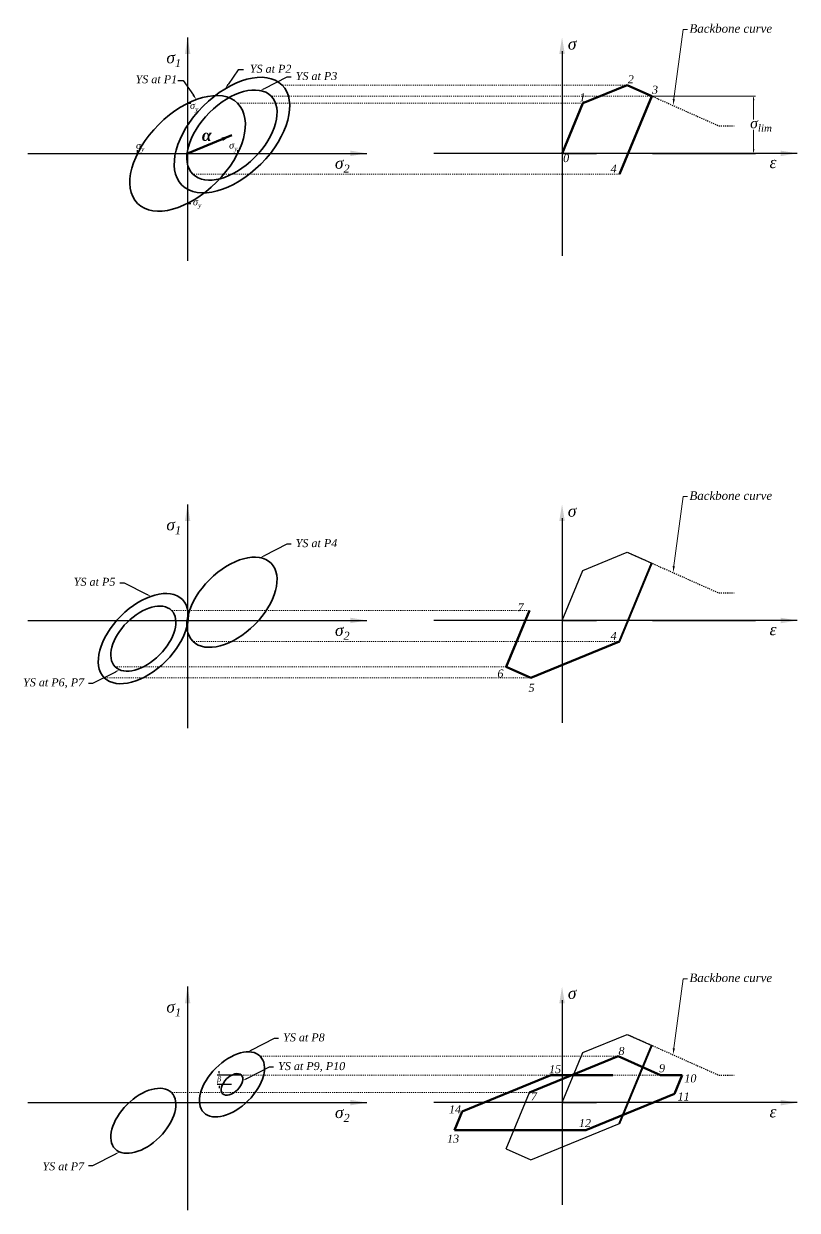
# Model space of a CAD drawing. Header units: inches. Extents: x -1038 to 587, y -1 to 567.
# Drawn here: x 290.8 to 363.4, y 440.5 to 551.7 of the extents above; entities that cross this region are included whole.
import ezdxf

# ---------------------------------------------------------------- set-up
doc = ezdxf.new("R2010")
doc.units = ezdxf.units.IN
doc.header["$MEASUREMENT"] = 0
doc.linetypes.add('DASHED2', pattern=[0.375, 0.25, -0.125])
doc.linetypes.add('DOT2', pattern=[0.125, 0, -0.125])
doc.styles.get("Standard").update_dxf_attribs({"font": 'timesi.ttf', "height": 0.5})

msp = doc.modelspace()

# ---------------------------------------------------------------- linework, layer by layer
at = {"lineweight": 25}
for p, q in [((306.21, 550.42), (306.21, 529.47)), ((341.31, 549.14), (341.31, 529.96)), ((310.96, 547.38), (310.01, 546)), ((311.46, 547.38), (310.96, 547.38)), ((305.29, 546.39), (305.79, 546.39)), ((305.79, 546.39), (306.75, 545.01)), ((315.52, 546.7), (313.38, 545.61)), ((315.92, 546.7), (315.52, 546.7)), ((291.23, 539.55), (323.01, 539.55)), ((306.21, 539.55), (306.21, 536.12)), ((306.21, 539.55), (309.44, 539.55)), ((306.21, 539.55), (309.44, 539.55)), ((306.21, 539.55), (309.44, 539.55)), ((306.21, 539.55), (306.21, 536.12)), ((306.21, 539.55), (309.44, 539.55)), ((306.21, 539.55), (309.44, 539.55)), ((306.21, 539.55), (309.44, 539.55)), ((363.36, 539.55), (329.29, 539.55)), ((341.31, 539.55), (344.54, 539.55)), ((306.21, 506.65), (306.21, 485.7)), ((341.31, 505.38), (341.31, 486.19)), ((315.52, 502.93), (313.38, 501.84)), ((315.92, 502.93), (315.52, 502.93)), ((299.86, 499.31), (300.26, 499.31)), ((300.26, 499.31), (302.41, 498.22)), ((291.23, 495.78), (323.01, 495.78)), ((306.21, 495.78), (306.21, 492.35)), ((306.21, 495.78), (309.44, 495.78)), ((306.21, 495.78), (309.44, 495.78)), ((306.21, 495.78), (309.44, 495.78)), ((306.21, 495.78), (306.21, 492.35)), ((306.21, 495.78), (309.44, 495.78)), ((306.21, 495.78), (309.44, 495.78)), ((306.21, 495.78), (309.44, 495.78)), ((306.21, 495.78), (306.21, 492.35)), ((306.21, 495.78), (309.44, 495.78)), ((306.21, 495.78), (309.44, 495.78)), ((306.21, 495.78), (309.44, 495.78)), ((306.21, 495.78), (306.21, 492.35)), ((306.21, 495.78), (309.44, 495.78)), ((306.21, 495.78), (309.44, 495.78)), ((306.21, 495.78), (309.44, 495.78)), ((363.36, 495.78), (329.29, 495.78)), ((341.31, 495.78), (344.54, 495.78)), ((341.31, 495.78), (344.54, 495.78)), ((341.31, 495.78), (344.54, 495.78)), ((297.33, 489.9), (299.47, 490.98)), ((296.93, 489.9), (297.33, 489.9)), ((306.21, 461.47), (306.21, 440.52)), ((341.31, 460.2), (341.31, 441.01)), ((314.34, 456.62), (312.2, 455.53)), ((314.74, 456.62), (314.34, 456.62)), ((313.87, 453.93), (311.73, 452.84)), ((314.27, 453.93), (313.87, 453.93)), ((291.23, 450.6), (323.01, 450.6)), ((306.21, 450.6), (306.21, 447.17)), ((306.21, 450.6), (309.44, 450.6)), ((306.21, 450.6), (309.44, 450.6)), ((306.21, 450.6), (309.44, 450.6)), ((306.21, 450.6), (306.21, 447.17)), ((306.21, 450.6), (309.44, 450.6)), ((306.21, 450.6), (309.44, 450.6)), ((306.21, 450.6), (309.44, 450.6)), ((306.21, 450.6), (306.21, 447.17)), ((306.21, 450.6), (309.44, 450.6)), ((306.21, 450.6), (309.44, 450.6)), ((306.21, 450.6), (309.44, 450.6)), ((306.21, 450.6), (306.21, 447.17)), ((306.21, 450.6), (309.44, 450.6)), ((306.21, 450.6), (309.44, 450.6)), ((306.21, 450.6), (309.44, 450.6)), ((306.21, 450.6), (306.21, 447.17)), ((306.21, 450.6), (309.44, 450.6)), ((306.21, 450.6), (309.44, 450.6)), ((306.21, 450.6), (309.44, 450.6)), ((306.21, 450.6), (306.21, 447.17)), ((306.21, 450.6), (309.44, 450.6)), ((306.21, 450.6), (309.44, 450.6)), ((306.21, 450.6), (309.44, 450.6)), ((306.21, 450.6), (306.21, 447.17)), ((306.21, 450.6), (309.44, 450.6)), ((306.21, 450.6), (309.44, 450.6)), ((306.21, 450.6), (309.44, 450.6)), ((306.21, 450.6), (306.21, 447.17)), ((306.21, 450.6), (309.44, 450.6)), ((306.21, 450.6), (309.44, 450.6)), ((306.21, 450.6), (309.44, 450.6)), ((363.36, 450.6), (329.29, 450.6)), ((341.31, 450.6), (344.54, 450.6)), ((341.31, 450.6), (344.54, 450.6)), ((341.31, 450.6), (344.54, 450.6)), ((297.33, 444.72), (299.47, 445.8)), ((296.93, 444.72), (297.33, 444.72))]:
    msp.add_line(p, q, dxfattribs=at)
at = {"lineweight": 15}
for p, q in [((352.67, 551.16), (351.76, 544.44)), ((353.07, 551.16), (352.67, 551.16)), ((349.79, 544.92), (359.45, 544.92)), ((359.27, 544.74), (359.27, 542.71)), ((359.27, 539.73), (359.27, 541.76)), ((352.67, 507.39), (351.76, 500.67)), ((353.07, 507.39), (352.67, 507.39)), ((352.67, 462.21), (351.76, 455.49)), ((353.07, 462.21), (352.67, 462.21))]:
    msp.add_line(p, q, dxfattribs=at)
at = {"linetype": 'DOT2', "lineweight": 20, "ltscale": 0.2}
for p, q in [((347.41, 545.95), (315.06, 545.95)), ((349.79, 544.92), (314.03, 544.92)), ((343.25, 544.24), (310.91, 544.24)), ((346.7, 537.59), (306.71, 537.59)), ((338.25, 496.72), (304.7, 496.72)), ((346.7, 493.82), (306.71, 493.82)), ((336.06, 491.44), (299.42, 491.44)), ((338.38, 490.42), (298.4, 490.42)), ((346.56, 454.95), (313.01, 454.95)), ((350.53, 453.18), (311.25, 453.18)), ((338.25, 451.54), (304.7, 451.54))]:
    msp.add_line(p, q, dxfattribs=at)
at = {"lineweight": 53}
for p, q in [((343.25, 544.24), (347.41, 545.95)), ((347.41, 545.95), (349.73, 544.92)), ((346.7, 537.59), (349.73, 544.92)), ((341.31, 539.55), (343.25, 544.24)), ((336.06, 491.44), (338.25, 496.72)), ((338.38, 490.42), (346.7, 493.82)), ((336.06, 491.44), (338.38, 490.41)), ((338.25, 451.54), (346.56, 454.95)), ((346.56, 454.95), (350.53, 453.18)), ((331.95, 449.78), (340.26, 453.18)), ((340.26, 453.18), (346.07, 453.18)), ((350.53, 453.18), (352.58, 453.18)), ((351.85, 451.43), (352.58, 453.18)), ((343.53, 448.02), (351.85, 451.43)), ((331.22, 448.02), (331.95, 449.78)), ((331.22, 448.02), (343.53, 448.02))]:
    msp.add_line(p, q, dxfattribs=at)
at = {"linetype": 'DASHED2', "lineweight": 25, "ltscale": 0.2}
for p, q in [((347.41, 545.95), (356, 542.13)), ((356, 542.13), (357.43, 542.13)), ((347.41, 502.18), (356, 498.36)), ((356, 498.36), (357.43, 498.36)), ((347.41, 457), (356, 453.18)), ((356, 453.18), (357.43, 453.18))]:
    msp.add_line(p, q, dxfattribs=at)
for p, q in [((306.21, 544.24), (306.51, 544.24)), ((301.52, 539.55), (301.52, 539.85)), ((310.91, 539.55), (310.91, 539.85)), ((349.79, 539.55), (359.45, 539.55)), ((357.5, 539.55), (358.01, 539.55)), ((306.21, 534.86), (306.51, 534.86)), ((349.79, 495.78), (359.45, 495.78)), ((357.5, 495.78), (358.01, 495.78)), ((311.19, 453.18), (308.99, 453.18)), ((309.17, 453.36), (309.17, 453.54)), ((310.31, 452.31), (308.99, 452.31)), ((309.17, 452.13), (309.17, 451.95))]:
    msp.add_line(p, q)
at = {"lineweight": 0}
for p, q in [((341.31, 539.55), (341.31, 542.71)), ((341.31, 495.78), (341.31, 498.94)), ((341.31, 495.78), (341.31, 498.94)), ((341.31, 450.6), (341.31, 453.76)), ((341.31, 450.6), (341.31, 453.76))]:
    msp.add_line(p, q, dxfattribs=at)
at = {"lineweight": 50}
msp.add_line((306.21, 539.55), (310.37, 541.26), dxfattribs=at)
at = {"lineweight": 30}
for p, q in [((343.25, 500.47), (347.41, 502.18)), ((347.41, 502.18), (349.73, 501.15)), ((341.31, 495.78), (343.25, 500.47)), ((343.25, 455.29), (347.41, 457)), ((347.41, 457), (349.73, 455.97)), ((346.7, 448.64), (349.73, 455.97)), ((341.31, 450.6), (343.25, 455.29)), ((336.06, 446.26), (338.25, 451.54)), ((338.38, 445.24), (346.7, 448.64)), ((336.06, 446.26), (338.38, 445.23))]:
    msp.add_line(p, q, dxfattribs=at)
at = {"lineweight": 40}
for p, q in [((346.7, 493.82), (349.73, 501.15)), ((346.7, 493.82), (349.73, 501.15)), ((346.7, 493.82), (349.73, 501.15)), ((346.7, 448.64), (349.73, 455.97)), ((346.7, 448.64), (349.73, 455.97))]:
    msp.add_line(p, q, dxfattribs=at)
at = {"lineweight": 35}
for centre, major_axis in [((310.37, 541.26), (4.69, 4.69)), ((310.37, 541.26), (3.66, 3.66)), ((306.21, 539.55), (4.69, 4.69)), ((310.37, 497.49), (3.66, 3.66)), ((302.06, 494.08), (3.66, 3.66)), ((302.06, 494.08), (2.64, 2.64)), ((310.37, 452.31), (2.64, 2.64)), ((310.37, 452.31), (0.877, 0.877)), ((302.06, 448.9), (2.64, 2.64))]:
    msp.add_ellipse(centre, major_axis=major_axis, ratio=0.577345, dxfattribs=at)
at = {"lineweight": 18}
for points in [[(305.96, 548.86), (306.21, 550.42), (306.47, 548.86)], [(341.05, 548.86), (341.31, 550.42), (341.57, 548.86)], [(321.46, 539.81), (323.01, 539.55), (321.46, 539.29)], [(361.8, 539.81), (363.36, 539.55), (361.8, 539.29)], [(305.96, 505.09), (306.21, 506.65), (306.47, 505.09)], [(341.05, 505.09), (341.31, 506.65), (341.57, 505.09)], [(321.46, 496.04), (323.01, 495.78), (321.46, 495.52)], [(361.8, 496.04), (363.36, 495.78), (361.8, 495.52)], [(305.96, 459.91), (306.21, 461.47), (306.47, 459.91)], [(341.05, 459.91), (341.31, 461.47), (341.57, 459.91)], [(321.46, 450.86), (323.01, 450.6), (321.46, 450.34)], [(361.8, 450.86), (363.36, 450.6), (361.8, 450.34)], [(361.8, 450.86), (363.36, 450.6), (361.8, 450.34)]]:
    msp.add_solid(points, dxfattribs=at)
for points in [[(309.94, 546.05), (310.07, 545.95), (309.72, 545.59)], [(306.82, 545.06), (306.68, 544.96), (307.03, 544.6)], [(313.35, 545.67), (313.41, 545.55), (313.02, 545.43)], [(359.2, 544.51), (359.34, 544.51), (359.27, 544.92)], [(351.69, 544.65), (351.89, 544.62), (351.71, 544.04)], [(359.2, 539.96), (359.34, 539.96), (359.27, 539.55)], [(313.35, 501.9), (313.41, 501.78), (313.02, 501.66)], [(351.69, 500.88), (351.89, 500.85), (351.71, 500.27)], [(302.44, 498.28), (302.38, 498.16), (302.76, 498.04)], [(299.5, 490.92), (299.44, 491.04), (299.83, 491.16)], [(312.17, 455.59), (312.23, 455.47), (311.84, 455.35)], [(351.69, 455.7), (351.89, 455.67), (351.71, 455.09)], [(309.12, 453.45), (309.21, 453.45), (309.17, 453.18)], [(311.7, 452.9), (311.76, 452.78), (311.37, 452.66)], [(309.12, 452.04), (309.21, 452.04), (309.17, 452.31)], [(299.5, 445.74), (299.44, 445.86), (299.83, 445.98)]]:
    msp.add_solid(points)
at = {"lineweight": 50}
msp.add_solid([(309.39, 541.03), (310.37, 541.26), (309.52, 540.72)], dxfattribs=at)

# ---------------------------------------------------------------- texts
at = {"char_height": 0.8, "attachment_point": 1, "line_spacing_factor": 0.5}
for insert in [(353.25, 551.65), (353.25, 507.88), (353.25, 462.7)]:
    msp.add_mtext_dynamic_manual_height_columns('{\\fTimes New Roman Greek|b0|i1|c161|p18;Backbone curve}', width=13.7789, gutter_width=3.75, heights=[0], dxfattribs=dict(at, insert=insert))
for s, width, gutter_width, insert, char_height, attachment_point in [('\\A1;{\\H1.08333x;σ}', 0.2992, 1, (341.85, 550.36), 1, 1), ('\\A1;{\\H1.08333x;σ\\H0.7x;\\S^ 1;}', 5.6242, 1, (304.22, 549.08), 1, 1), ('YS at P2', 9.0793, 3.75, (312.04, 547.85), 0.75, 1), ('YS at P3', 9.0793, 3.75, (316.34, 547.17), 0.75, 1), ('{\\fTimes New Roman Greek|b0|i1|c161|p18;YS at P}1', 9.0793, 3.75, (301.33, 546.87), 0.75, 1), ('2', 12.5597, 1, (347.47, 546.86), 0.75, 1), ('3', 12.5597, 1, (349.74, 545.89), 0.75, 1), ('1', 12.5597, 1, (342.94, 545.18), 0.75, 1), ('\\A1;{\\fTimes New Roman|b0|i1|c0|p18;\\H1.08333x;σ\\H0.7x;\\S^ y;}', 0.2532, 0.846, (306.43, 544.36), 0.5922, 1), ('\\A1;{\\H1.08333x;σ\\H0.7x;\\S^ lim;}', 5.0618, 0.9, (358.94, 542.88), 0.9, 1), ('{\\fTimes New Roman Greek|b1|i1|c0|p18;\\H1.08333x;α}', 0.2992, 1, (307.55, 541.8), 1, 1), ('\\A1;{\\fTimes New Roman|b0|i1|c0|p18;\\H1.08333x;σ\\H0.7x;\\S^ y;}', 0.2532, 0.846, (301.37, 540.61), 0.5922, 1), ('\\A1;{\\fTimes New Roman|b0|i1|c0|p18;\\H1.08333x;σ\\H0.7x;\\S^ y;}', 0.2532, 0.846, (310.1, 540.64), 0.5922, 1), ('0', 12.5597, 1, (341.41, 539.48), 0.75, 1), ('\\A1;{\\H1.08333x;σ\\H0.7x;\\S^ 2;}', 5.6242, 1, (320.02, 539.19), 1, 1), ('4', 12.5597, 1, (345.86, 538.48), 0.75, 1), ('\\A1;{\\fTimes New Roman|b0|i1|c0|p18;\\H1.08333x;σ\\H0.7x;\\S^ y;}', 0.2532, 0.846, (306.71, 535.33), 0.5922, 1), ('\\A1;{\\H1.08333x;σ}', 0.2992, 1, (341.85, 506.59), 1, 1), ('\\A1;{\\H1.08333x;σ\\H0.7x;\\S^ 1;}', 5.6242, 1, (304.22, 505.31), 1, 1), ('{\\fTimes New Roman Greek|b0|i1|c161|p18;YS at P}4', 9.0793, 3.75, (316.34, 503.4), 0.75, 1), ('{\\fTimes New Roman Greek|b0|i1|c161|p18;YS at P}5', 9.0793, 3.75, (299.44, 499.78), 0.75, 3), ('7', 12.5597, 1, (337.14, 497.38), 0.75, 1), ('\\A1;{\\H1.08333x;σ\\H0.7x;\\S^ 2;}', 5.6242, 1, (320.02, 495.42), 1, 1), ('4', 12.5597, 1, (345.86, 494.71), 0.75, 1), ('4', 12.5597, 1, (345.86, 494.71), 0.75, 1), ('{\\fTimes New Roman Greek|b0|i1|c161|p18;YS at P}6, P7', 9.0793, 3.75, (296.51, 489.43), 0.75, 9), ('6', 12.5597, 1, (335.25, 491.19), 0.75, 1), ('5', 12.5597, 1, (338.17, 489.85), 0.75, 1), ('\\A1;{\\H1.08333x;σ}', 0.2992, 1, (341.85, 461.41), 1, 1), ('\\A1;{\\H1.08333x;σ\\H0.7x;\\S^ 1;}', 5.6242, 1, (304.22, 460.13), 1, 1), ('{\\fTimes New Roman Greek|b0|i1|c161|p18;YS at P8}', 9.0793, 3.75, (315.16, 457.09), 0.75, 1), ('8', 12.5597, 1, (346.6, 455.82), 0.75, 1), ('{\\fTimes New Roman Greek|b0|i1|c161|p18;YS at P}9, P10', 9.0793, 3.75, (314.69, 454.4), 0.75, 1), ('15', 12.5597, 1, (340.09, 454.11), 0.75, 1), ('9', 12.5597, 1, (350.4, 454.2), 0.75, 1), ('10', 12.5597, 1, (352.77, 453.25), 0.75, 1), ('7', 12.5597, 1, (338.4, 451.57), 0.75, 1), ('11', 12.5597, 1, (352.14, 451.55), 0.75, 1), ('14', 12.5597, 1, (330.71, 450.35), 0.75, 1), ('\\A1;{\\H1.08333x;σ\\H0.7x;\\S^ 2;}', 5.6242, 1, (320.02, 450.24), 1, 1), ('{\\fTimes New Roman Greek|b0|i1|c161|p18;1}2', 12.5597, 1, (342.89, 449.06), 0.75, 1), ('13', 12.5597, 1, (330.53, 447.6), 0.75, 1), ('{\\fTimes New Roman Greek|b0|i1|c161|p18;YS at P7}', 9.0793, 3.75, (296.51, 444.25), 0.75, 9)]:
    msp.add_mtext_dynamic_manual_height_columns(s, width=width, gutter_width=gutter_width, heights=[0], dxfattribs=dict(insert=insert, char_height=char_height, attachment_point=attachment_point))
at = {"lineweight": 18, "char_height": 1, "attachment_point": 1}
for insert in [(360.76, 539.25), (360.76, 495.48), (360.76, 450.3), (360.76, 450.3)]:
    msp.add_mtext_dynamic_manual_height_columns('{\\H1.08333x;ε}', width=2.9259, gutter_width=1, heights=[0], dxfattribs=dict(at, insert=insert))
at = {"insert": (309.17, 452.74), "char_height": 0.5, "attachment_point": 5}
msp.add_mtext('{\\fTimes New Roman|b0|i1|c0|p18;β}', dxfattribs=at)

doc.saveas('drawing.dxf')
